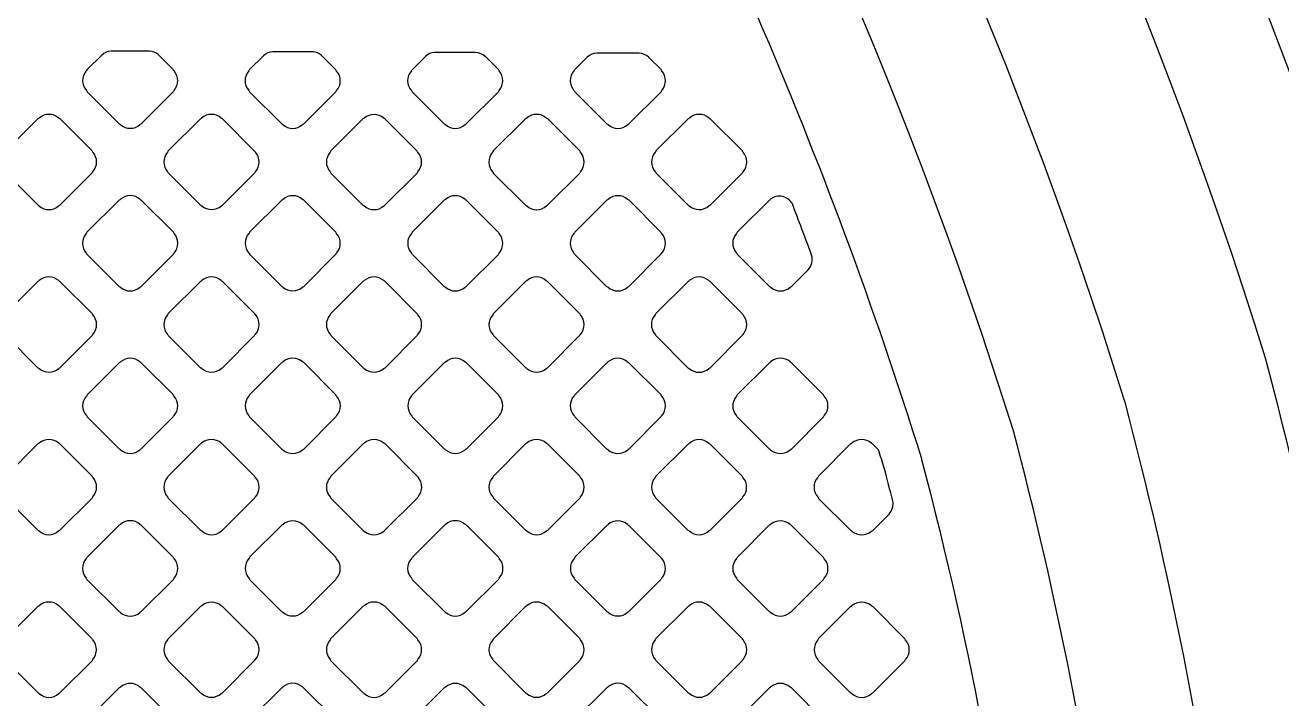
# Model space of a CAD drawing. Extents: x 3811 to 4077, y -444 to -307.
# Drawn here: x 4000.69 to 4002.356, y -388.161 to -387.267 of the extents above; entities that cross this region are included whole.
import ezdxf

# ---------------------------------------------------------------- set-up
doc = ezdxf.new("R2010")
doc.units = 0
doc.layers.add('gbr-dxf', color=7, linetype='Continuous')

msp = doc.modelspace()

# ---------------------------------------------------------------- linework, layer by layer
at = {"layer": 'gbr-dxf', "linetype": 'Continuous'}
for points in [[(3999.0372, -383.6498), (4000.6132, -385.2259, -0.008796), (4000.6149, -385.2276, -0.121203), (4002.1464, -387.7621, -0.018451), (4002.1479, -387.7673, -0.064075), (4002.3276, -389.1327, -0.053804), (4002.3289, -389.1489), (4002.3289, -394.6872, -0.007914)], [(4002.1765, -394.6853), (4002.1765, -389.1609, -0.053095), (4002.1752, -389.1448, 0.064692), (4002.0002, -387.8052, 0.121202), (4000.5054, -385.3337, -0.008636), (4000.5038, -385.332), (3998.9322, -383.7604, -0.013659)], [(4001.8473, -384.0947, -0.195845), (4004.0322, -389.4549, -0.014149), (4004.0323, -389.4568), (4004.0323, -391.139, -0.025288), (4004.0322, -391.1427, 0.157439), (4004.4405, -392.4026, 0.219385), (4004.626, -392.4882, -0.014355), (4004.628, -392.4882, -0.010806), (4004.6366, -392.488, -0.414223), (4004.8398, -392.6912, -0.414223), (4004.6366, -392.8944, -0.414223), (4004.4334, -392.6912, -0.043561), (4004.4364, -392.6561, -0.012185), (4004.4367, -392.6545, 0.044234), (4004.4407, -392.6116, -0.010298), (4004.4407, -392.6104, 0.140494), (4004.4036, -392.4811, -0.004442), (4004.3804, -392.4497), (4004.3802, -392.4494, -0.158008), (4003.956, -391.1404, -0.014071), (4003.9561, -391.1385), (4003.9561, -389.4588, -0.014135), (4003.956, -389.4568, 0.196009), (4001.7909, -384.146, -0.019381)], [(4001.604, -384.2353, -0.122231), (4003.4928, -387.3711, -0.016533), (4003.4942, -387.3757, -0.065936), (4003.7292, -389.1449, -0.007748), (4003.7293, -389.1469), (4003.7293, -394.0994, -0.009724), (4003.7292, -394.1021, 0.160485), (4003.948, -394.7611, 0.174527), (4004.1507, -394.8516, -0.014827), (4004.1551, -394.852, -0.386382), (4004.3388, -395.0543, -0.414223), (4004.1356, -395.2575, -0.395614), (4003.9328, -395.0673, 0.115459), (4003.8849, -394.9258, -0.01735), (4003.83, -394.8578), (4003.8299, -394.8576, -0.1621), (4003.5768, -394.1015, -0.007849), (4003.5768, -394.0995, -0.011836), (4003.5769, -394.0961), (4003.5769, -389.1489, -0.007677), (4003.5768, -389.1469, 0.065927), (4003.3476, -387.4176, 0.12221), (4001.4979, -384.3448, -0.008815)], [(4001.3441, -384.4987, -0.121858), (4003.1364, -387.4723, -0.022069), (4003.1384, -387.4786, -0.065749), (4003.3594, -389.1469, -0.007767), (4003.3594, -389.1489), (4003.3594, -394.2102, -0.007602)], [(4003.207, -394.2082), (4003.207, -389.1469, -0.007567), (4003.207, -389.145, 0.065523), (4002.9922, -387.5219), (4002.9919, -387.521, 0.122078), (4001.2346, -384.6047, -0.008495)], [(4001.1066, -384.7361, -0.121762), (4002.815, -387.5692, -0.017203), (4002.8163, -387.5741, -0.065092), (4003.0236, -389.1395, -0.030142), (4003.0239, -389.1486), (4003.0239, -394.7964, -0.009892)], [(4002.8715, -394.7937), (4002.8715, -389.1535, -0.02253), (4002.8712, -389.1468, 0.065449), (4002.6687, -387.6121, 0.121763), (4000.9971, -384.8422, -0.008691)], [(3999.9338, -384.9419), (4000.4034, -385.4115), (4000.4037, -385.4118), (4000.4155, -385.4236, -0.015153), (4000.4164, -385.4246, -0.049411), (4001.1557, -386.3274, -0.015167), (4001.1564, -386.3285, -0.044505), (4001.6589, -387.2521, -0.034066), (4001.6604, -387.2551, -0.026409), (4001.8779, -387.8407, -0.024232), (4001.8785, -387.843, -0.038163), (4002.0195, -388.6098, -0.027081), (4002.0198, -388.6124, -0.011465), (4002.039, -388.846, -0.02516), (4002.0391, -388.8484, -0.014496), (4002.048, -389.1447, -0.020601), (4002.048, -389.1467), (4002.048, -389.1467, -0.012792), (4002.048, -389.1478, 0.025204), (4002.0491, -389.1681, -0.038327), (4002.0493, -389.172), (4002.0493, -389.27)], [(4000.8607, -384.9817, -0.121503), (4002.4807, -387.6656, -0.017805), (4002.4821, -387.6707, -0.064579), (4002.6756, -389.1353, -0.044012), (4002.6764, -389.1486), (4002.6764, -394.8099, -0.007811)], [(4002.524, -394.8079), (4002.524, -389.1578, -0.03661), (4002.5232, -389.1468, 0.065137), (4002.3345, -387.7087, 0.121503), (4000.7513, -385.0878, -0.008636)]]:
    msp.add_lwpolyline(points, format="xyb", dxfattribs=at)
for points in [[(4000.7711, -387.3281, 0.379206), (4000.7712, -387.354, -0.092348), (4000.7721, -387.3556), (4000.8148, -387.3983, -0.088202), (4000.8163, -387.3992, 0.37981), (4000.8423, -387.3992, -0.095956), (4000.8439, -387.3982), (4000.8864, -387.3557, -0.096332), (4000.8874, -387.354, 0.379423), (4000.8874, -387.3281, -0.099643), (4000.8864, -387.3264), (4000.8665, -387.3065, 0.153499), (4000.8554, -387.3019), (4000.804, -387.3017, 0.175054), (4000.7915, -387.3071), (4000.7915, -387.3071), (4000.7721, -387.3264, -0.096195)], [(4000.9865, -387.354, -0.095862), (4000.9875, -387.3556), (4001.0303, -387.3984, -0.091916), (4001.0318, -387.3993, 0.379422), (4001.0578, -387.3993, -0.095956), (4001.0594, -387.3983), (4001.1019, -387.3558, -0.096111), (4001.1029, -387.3542, 0.379679), (4001.1029, -387.3282, -0.096475), (4001.1019, -387.3266), (4001.0826, -387.3072, 0.149482), (4001.0717, -387.3028), (4001.0185, -387.3026, 0.175573), (4001.006, -387.308), (4000.9875, -387.3264, -0.096627), (4000.9866, -387.328, 0.379357)], [(4001.2021, -387.3541, -0.104392), (4001.2031, -387.3559), (4001.2455, -387.3983, -0.10046), (4001.2472, -387.3993, 0.379451), (4001.2732, -387.3993, -0.096117), (4001.2748, -387.3983), (4001.3175, -387.3556, -0.095895), (4001.3185, -387.354, 0.37915), (4001.3185, -387.3281, -0.103999), (4001.3174, -387.3263), (4001.3007, -387.3095, -0.068747), (4001.3001, -387.3091, 0.179645), (4001.2873, -387.3038, -0.036407), (4001.287, -387.3037), (4001.2329, -387.3035, 0.171419), (4001.2207, -387.3089), (4001.2031, -387.3265, -0.096627), (4001.2021, -387.3281, 0.379731)], [(4001.4176, -387.328, 0.379206), (4001.4177, -387.354, -0.096625), (4001.4186, -387.3556), (4001.4613, -387.3983, -0.092233), (4001.4629, -387.3993, 0.37981), (4001.4889, -387.3993, -0.095956), (4001.4905, -387.3983), (4001.5332, -387.3556, -0.096332), (4001.5341, -387.354, 0.379631), (4001.5341, -387.328, -0.096117), (4001.5332, -387.3264), (4001.517, -387.3102, -0.042219), (4001.5167, -387.31, 0.179205), (4001.5039, -387.3046), (4001.4485, -387.3044, -0.03691), (4001.4482, -387.3044, 0.182027), (4001.4352, -387.3098), (4001.4352, -387.3098), (4001.4186, -387.3264, -0.096405)], [(4000.6633, -387.4618, -0.087784), (4000.6643, -387.4633), (4000.7071, -387.5061, -0.083651), (4000.7085, -387.507, 0.37981), (4000.7344, -387.507, -0.095956), (4000.7361, -387.506), (4000.7788, -387.4633, -0.096332), (4000.7798, -387.4617, 0.37981), (4000.7798, -387.4357, -0.092348), (4000.7788, -387.4341), (4000.7363, -387.3916, -0.096111), (4000.7346, -387.3906, 0.379731), (4000.7086, -387.3906, -0.096458), (4000.707, -387.3916), (4000.6643, -387.4342, -0.096627), (4000.6633, -387.4359, 0.379731)], [(4000.8788, -387.4617, -0.087848), (4000.8798, -387.4632), (4000.9225, -387.5059, -0.10046), (4000.9242, -387.5069, 0.37981), (4000.9502, -387.5069, -0.096625), (4000.9518, -387.5059), (4000.9943, -387.4635, -0.096111), (4000.9953, -387.4618, 0.37981), (4000.9953, -387.4358, -0.09253), (4000.9943, -387.4343), (4000.9516, -387.3916, -0.096423), (4000.95, -387.3906, 0.379731), (4000.924, -387.3906, -0.096458), (4000.9224, -387.3916), (4000.8798, -387.4341, -0.096627), (4000.8788, -387.4358, 0.379731)], [(4001.0944, -387.4618, -0.096475), (4001.0954, -387.4635), (4001.1379, -387.506, -0.092289), (4001.1395, -387.507, 0.37981), (4001.1655, -387.507, -0.096625), (4001.1671, -387.506), (4001.2097, -387.4634, -0.096111), (4001.2107, -387.4618, 0.37981), (4001.2107, -387.4358, -0.083601), (4001.2098, -387.4344), (4001.167, -387.3916, -0.088202), (4001.1655, -387.3907, 0.379731), (4001.1396, -387.3907, -0.096458), (4001.1379, -387.3917), (4001.0954, -387.4342, -0.096627), (4001.0944, -387.4359, 0.379731)], [(4001.3098, -387.4619, -0.096475), (4001.3107, -387.4635), (4001.3532, -387.506, -0.108174), (4001.3551, -387.5071, 0.37981), (4001.3811, -387.5071, -0.096625), (4001.3827, -387.5061), (4001.4253, -387.4635, -0.096332), (4001.4263, -387.4618, 0.37981), (4001.4263, -387.4358, -0.10047), (4001.4253, -387.4341), (4001.3828, -387.3916, -0.10399), (4001.381, -387.3906, 0.379731), (4001.355, -387.3906, -0.096458), (4001.3534, -387.3916), (4001.3107, -387.4342, -0.096627), (4001.3098, -387.4359, 0.379731)], [(4001.5254, -387.4618, -0.083548), (4001.5263, -387.4632), (4001.569, -387.506, -0.096328), (4001.5706, -387.5069, 0.378897), (4001.5966, -387.507, -0.096528), (4001.5982, -387.506), (4001.6409, -387.4633, -0.095987), (4001.6419, -387.4617, 0.378798), (4001.6418, -387.4357, -0.096323), (4001.6409, -387.4341), (4001.5984, -387.3916, -0.100054), (4001.5967, -387.3906, 0.379778), (4001.5707, -387.3906, -0.096458), (4001.569, -387.3916), (4001.5264, -387.4342, -0.096627), (4001.5254, -387.4359, 0.379357)], [(4000.771, -387.5436, 0.379249), (4000.771, -387.5695, -0.087848), (4000.772, -387.571), (4000.8149, -387.6139, -0.083134), (4000.8163, -387.6148, 0.379451), (4000.8422, -387.6148, -0.096117), (4000.8439, -387.6139), (4000.8866, -387.5711, -0.095895), (4000.8876, -387.5695, 0.379201), (4000.8876, -387.5435, -0.092636), (4000.8866, -387.5419), (4000.844, -387.4993, -0.096627), (4000.8423, -387.4983, 0.3795), (4000.8164, -387.4983, -0.096614), (4000.8147, -387.4992), (4000.772, -387.5419, -0.096195)], [(4000.9867, -387.5695, -0.095956), (4000.9877, -387.5711), (4001.0303, -387.6137, -0.092126), (4001.0318, -387.6147, 0.37981), (4001.0578, -387.6147, -0.095956), (4001.0594, -387.6137), (4001.1019, -387.5712, -0.096332), (4001.1029, -387.5696, 0.37981), (4001.1029, -387.5436, -0.100285), (4001.1019, -387.5419), (4001.0593, -387.4993, -0.088207), (4001.0578, -387.4984, 0.379731), (4001.0319, -387.4984, -0.096723), (4001.0302, -387.4994), (4000.9877, -387.5419, -0.096857), (4000.9867, -387.5435, 0.379731)], [(4001.2021, -387.5436, 0.37947), (4001.2021, -387.5695, -0.100399), (4001.2031, -387.5712), (4001.2457, -387.6138, -0.096627), (4001.2473, -387.6148, 0.379451), (4001.2733, -387.6148, -0.096117), (4001.2749, -387.6138), (4001.3175, -387.5713, -0.096206), (4001.3185, -387.5697, 0.379201), (4001.3184, -387.5437, -0.096458), (4001.3175, -387.5421), (4001.2746, -387.4993, -0.083681), (4001.2732, -387.4984, 0.379357), (4001.2473, -387.4984, -0.096507), (4001.2456, -387.4993), (4001.2031, -387.5419, -0.096527)], [(4001.4176, -387.5437, 0.37947), (4001.4177, -387.5696, -0.108153), (4001.4187, -387.5715), (4001.461, -387.6137, -0.10442), (4001.4628, -387.6148, 0.379237), (4001.4887, -387.6148, -0.096031), (4001.4903, -387.6138), (4001.533, -387.5711, -0.096206), (4001.534, -387.5695, 0.378798), (4001.534, -387.5436, -0.104256), (4001.533, -387.5418), (4001.4907, -387.4995, -0.108029), (4001.4888, -387.4984, 0.379313), (4001.4629, -387.4984, -0.096507), (4001.4612, -387.4994), (4001.4186, -387.542, -0.096423)], [(4001.6331, -387.5695, -0.083262), (4001.634, -387.5709), (4001.6768, -387.6138, -0.096328), (4001.6785, -387.6148, 0.379303), (4001.7044, -387.6148, -0.096248), (4001.706, -387.6138), (4001.7282, -387.5916), (4001.7282, -387.5916, 0.265532), (4001.7328, -387.5723, 0.00316), (4001.7069, -387.5036, 0.41934), (4001.6785, -387.4976), (4001.6341, -387.542, -0.096328), (4001.6331, -387.5436, 0.378964)], [(4000.6633, -387.6772, -0.10047), (4000.6644, -387.6789), (4000.7069, -387.7215, -0.096111), (4000.7086, -387.7225, 0.37981), (4000.7346, -387.7225, -0.095956), (4000.7362, -387.7215), (4000.7788, -387.6789, -0.096332), (4000.7798, -387.6773, 0.37981), (4000.7798, -387.6513, -0.096723), (4000.7788, -387.6497), (4000.7362, -387.6071, -0.100824), (4000.7345, -387.6061, 0.379731), (4000.7085, -387.6061, -0.096723), (4000.7069, -387.6071), (4000.6643, -387.6496, -0.096627), (4000.6633, -387.6513, 0.379731)], [(4000.8788, -387.6514, 0.37947), (4000.8788, -387.6774, -0.083226), (4000.8797, -387.6788), (4000.9224, -387.7215, -0.096111), (4000.9241, -387.7224, 0.379308), (4000.95, -387.7225, -0.09601), (4000.9516, -387.7215), (4000.9943, -387.6788, -0.096227), (4000.9953, -387.6772, 0.379422), (4000.9953, -387.6512, -0.096458), (4000.9943, -387.6496), (4000.9518, -387.6071, -0.100519), (4000.9501, -387.6061, 0.379357), (4000.9242, -387.6061, -0.096507), (4000.9225, -387.6071), (4000.8798, -387.6498, -0.096527)], [(4001.0944, -387.6772, -0.092348), (4001.0953, -387.6788), (4001.1381, -387.7216, -0.088202), (4001.1396, -387.7225, 0.37981), (4001.1656, -387.7225, -0.095956), (4001.1672, -387.7215), (4001.2098, -387.6789, -0.096332), (4001.2108, -387.6773, 0.37981), (4001.2108, -387.6513, -0.087784), (4001.2099, -387.6499), (4001.1671, -387.607, -0.092233), (4001.1655, -387.6061, 0.379731), (4001.1396, -387.6061, -0.096458), (4001.1379, -387.6071), (4001.0954, -387.6496, -0.096627), (4001.0944, -387.6513, 0.379731)], [(4001.3099, -387.6774, -0.09253), (4001.3108, -387.6789), (4001.3533, -387.7214, -0.104803), (4001.3551, -387.7224, 0.379237), (4001.381, -387.7225, -0.096031), (4001.3827, -387.7215), (4001.4252, -387.679, -0.095916), (4001.4262, -387.6773, 0.379465), (4001.4262, -387.6514, -0.087784), (4001.4253, -387.6499), (4001.3826, -387.6072, -0.092233), (4001.381, -387.6062, 0.379731), (4001.355, -387.6062, -0.096458), (4001.3534, -387.6072), (4001.3109, -387.6498, -0.096857), (4001.3099, -387.6514, 0.379731)], [(4001.5252, -387.6514, 0.378889), (4001.5253, -387.6774, -0.096259), (4001.5262, -387.679), (4001.5687, -387.7215, -0.108029), (4001.5706, -387.7226, 0.379639), (4001.5966, -387.7226, -0.095956), (4001.5982, -387.7216), (4001.6408, -387.679, -0.096111), (4001.6418, -387.6773, 0.379451), (4001.6418, -387.6514, -0.100588), (4001.6408, -387.6497), (4001.5983, -387.6071, -0.103923), (4001.5965, -387.6061, 0.378645), (4001.5706, -387.6061, -0.096355), (4001.5689, -387.6071), (4001.5262, -387.6498, -0.096206)], [(4000.7712, -387.785, -0.104392), (4000.7722, -387.7868), (4000.8146, -387.8292, -0.10046), (4000.8163, -387.8302, 0.37981), (4000.8423, -387.8302, -0.096625), (4000.8439, -387.8292), (4000.8864, -387.7867, -0.096111), (4000.8874, -387.7851, 0.37981), (4000.8874, -387.7591, -0.108195), (4000.8863, -387.7572), (4000.844, -387.7149, -0.096857), (4000.8423, -387.7139, 0.379731), (4000.8164, -387.7139, -0.096458), (4000.8147, -387.7149), (4000.7722, -387.7574, -0.096627), (4000.7712, -387.7591, 0.379731)], [(4000.9866, -387.7591, 0.379249), (4000.9866, -387.785, -0.092348), (4000.9875, -387.7866), (4001.0303, -387.8294, -0.088202), (4001.0318, -387.8303, 0.379308), (4001.0578, -387.8303, -0.09601), (4001.0594, -387.8294), (4001.1021, -387.7867, -0.096227), (4001.1031, -387.7851, 0.379422), (4001.103, -387.7591, -0.104293), (4001.102, -387.7573), (4001.0594, -387.7147, -0.092289), (4001.0578, -387.7138, 0.3795), (4001.0319, -387.7138, -0.096614), (4001.0302, -387.7147), (4000.9875, -387.7574, -0.096195)], [(4001.2023, -387.785, -0.10047), (4001.2033, -387.7867), (4001.2457, -387.8292, -0.096627), (4001.2474, -387.8302, 0.379237), (4001.2733, -387.8302, -0.095506), (4001.275, -387.8292), (4001.3175, -387.7867, -0.095585), (4001.3185, -387.785, 0.379465), (4001.3185, -387.7591, -0.096625), (4001.3175, -387.7574), (4001.275, -387.715, -0.100151), (4001.2733, -387.714, 0.379731), (4001.2473, -387.714, -0.096458), (4001.2457, -387.7149), (4001.2032, -387.7574, -0.096627), (4001.2023, -387.759, 0.379731)], [(4001.4176, -387.7591, 0.37947), (4001.4177, -387.785, -0.104392), (4001.4187, -387.7868), (4001.4612, -387.8293, -0.100151), (4001.4629, -387.8303, 0.37981), (4001.4889, -387.8303, -0.095956), (4001.4905, -387.8293), (4001.533, -387.7868, -0.096332), (4001.534, -387.7852, 0.379308), (4001.534, -387.7592, -0.092052), (4001.5331, -387.7577), (4001.4903, -387.7149, -0.096328), (4001.4887, -387.714, 0.379), (4001.4627, -387.7139, -0.095968), (4001.4611, -387.7149), (4001.4186, -387.7574, -0.096423)], [(4001.6331, -387.7852, -0.09601), (4001.634, -387.7868), (4001.6765, -387.8292, -0.107982), (4001.6783, -387.8303, 0.378897), (4001.7043, -387.8303, -0.095862), (4001.7059, -387.8293), (4001.7486, -387.7867, -0.095916), (4001.7495, -387.785, 0.379465), (4001.7495, -387.7591, -0.10047), (4001.7485, -387.7573), (4001.7062, -387.715, -0.10399), (4001.7044, -387.7139, 0.3795), (4001.6784, -387.7139, -0.096259), (4001.6768, -387.7149), (4001.634, -387.7576, -0.096227), (4001.6331, -387.7593, 0.378699)], [(4000.6633, -387.8929, -0.095956), (4000.6643, -387.8945), (4000.7069, -387.9371, -0.092126), (4000.7085, -387.938, 0.37981), (4000.7344, -387.938, -0.095956), (4000.7361, -387.9371), (4000.7788, -387.8943, -0.096332), (4000.7798, -387.8927, 0.37981), (4000.7798, -387.8667, -0.084073), (4000.7789, -387.8653), (4000.7361, -387.8225, -0.088105), (4000.7346, -387.8216, 0.379731), (4000.7086, -387.8216, -0.096723), (4000.707, -387.8226), (4000.6643, -387.8653, -0.096857), (4000.6633, -387.8669, 0.379731)], [(4000.8788, -387.8928, -0.095956), (4000.8798, -387.8944), (4000.9223, -387.9369, -0.108029), (4000.9242, -387.938, 0.37981), (4000.9502, -387.938, -0.096458), (4000.9518, -387.937), (4000.9943, -387.8945, -0.096423), (4000.9953, -387.8928, 0.37981), (4000.9953, -387.8669, -0.100399), (4000.9943, -387.8652), (4000.9518, -387.8227, -0.104691), (4000.95, -387.8216, 0.379731), (4000.924, -387.8216, -0.096723), (4000.9224, -387.8226), (4000.8798, -387.8652, -0.096857), (4000.8788, -387.8668, 0.379731)], [(4001.0944, -387.8669, 0.379249), (4001.0944, -387.8929, -0.087748), (4001.0953, -387.8944), (4001.1381, -387.9372, -0.083134), (4001.1395, -387.9381, 0.379092), (4001.1655, -387.9381, -0.095527), (4001.1671, -387.9371), (4001.2099, -387.8943, -0.096206), (4001.2109, -387.8927, 0.37829), (4001.2109, -387.8668, -0.092023), (4001.2099, -387.8652), (4001.1673, -387.8226, -0.095895), (4001.1656, -387.8216, 0.379116), (4001.1397, -387.8216, -0.096614), (4001.138, -387.8226), (4001.0953, -387.8653, -0.096539)], [(4001.3099, -387.8668, 0.379605), (4001.3099, -387.8928, -0.087748), (4001.3108, -387.8943), (4001.3535, -387.937, -0.10046), (4001.3552, -387.938, 0.37981), (4001.3812, -387.938, -0.096625), (4001.3828, -387.937), (4001.4253, -387.8945, -0.096111), (4001.4263, -387.8928, 0.37981), (4001.4263, -387.8669, -0.09253), (4001.4254, -387.8653), (4001.3827, -387.8226, -0.096423), (4001.381, -387.8216, 0.379297), (4001.3551, -387.8216, -0.096367), (4001.3534, -387.8226), (4001.3109, -387.8652, -0.096423)], [(4001.5254, -387.8929, -0.092052), (4001.5263, -387.8944), (4001.5688, -387.937, -0.103973), (4001.5706, -387.938, 0.378952), (4001.5966, -387.938, -0.095866), (4001.5982, -387.937), (4001.6407, -387.8945, -0.095916), (4001.6417, -387.8928, 0.379422), (4001.6417, -387.8669, -0.087784), (4001.6408, -387.8654), (4001.5981, -387.8227, -0.092233), (4001.5965, -387.8218, 0.379731), (4001.5706, -387.8218, -0.096458), (4001.5689, -387.8227), (4001.5264, -387.8653, -0.096627), (4001.5254, -387.8669, 0.379357)], [(4001.7409, -387.8669, 0.379605), (4001.7409, -387.8928, -0.108153), (4001.7419, -387.8947), (4001.7843, -387.9371, -0.10399), (4001.7861, -387.9381, 0.379423), (4001.8121, -387.9381, -0.095506), (4001.8137, -387.9372), (4001.8354, -387.9155, 0.237243), (4001.8404, -387.8982, 0.002272), (4001.8291, -387.8548), (4001.8291, -387.8546, 0.00119), (4001.8213, -387.8302), (4001.8139, -387.8227, -0.107982), (4001.812, -387.8217, 0.379421), (4001.7861, -387.8217, -0.096614), (4001.7844, -387.8226), (4001.7418, -387.8652, -0.096328)], [(4000.771, -388.0006, -0.096625), (4000.772, -388.0022), (4000.8147, -388.0449, -0.092233), (4000.8163, -388.0459, 0.37981), (4000.8423, -388.0459, -0.095956), (4000.8439, -388.0449), (4000.8866, -388.0022, -0.096111), (4000.8876, -388.0005, 0.37981), (4000.8876, -387.9746, -0.083792), (4000.8867, -387.9731), (4000.8438, -387.9302, -0.088334), (4000.8423, -387.9293, 0.379731), (4000.8163, -387.9293, -0.096458), (4000.8147, -387.9303), (4000.772, -387.973, -0.096627), (4000.771, -387.9746, 0.379731)], [(4000.9867, -388.0005, -0.104392), (4000.9877, -388.0023), (4001.0301, -388.0447, -0.100151), (4001.0318, -388.0457, 0.379308), (4001.0578, -388.0457, -0.09601), (4001.0594, -388.0448), (4001.102, -388.0022, -0.096227), (4001.1029, -388.0006, 0.378952), (4001.103, -387.9747, -0.107677), (4001.1019, -387.9728), (4001.0595, -387.9304, -0.096527), (4001.0578, -387.9294, 0.37947), (4001.0319, -387.9294, -0.096458), (4001.0302, -387.9304), (4000.9877, -387.9729, -0.096627), (4000.9867, -387.9746, 0.379731)], [(4001.2021, -387.9746, 0.37947), (4001.2021, -388.0006, -0.091954), (4001.2031, -388.0021), (4001.2459, -388.0449, -0.087638), (4001.2473, -388.0458, 0.379451), (4001.2733, -388.0458, -0.096117), (4001.2749, -388.0449), (4001.3176, -388.0022, -0.095895), (4001.3186, -388.0006, 0.379201), (4001.3186, -387.9746, -0.104765), (4001.3175, -387.9728), (4001.275, -387.9302, -0.092898), (4001.2734, -387.9293, 0.379357), (4001.2474, -387.9293, -0.096507), (4001.2458, -387.9302), (4001.2031, -387.973, -0.096527)], [(4001.4178, -388.0005, -0.099964), (4001.4188, -388.0022), (4001.4613, -388.0447, -0.096627), (4001.4629, -388.0457, 0.379237), (4001.4888, -388.0457, -0.09601), (4001.4905, -388.0447), (4001.533, -388.0022, -0.096227), (4001.534, -388.0006, 0.379465), (4001.534, -387.9746, -0.096458), (4001.533, -387.973), (4001.4905, -387.9305, -0.100824), (4001.4888, -387.9295, 0.379731), (4001.4628, -387.9295, -0.096723), (4001.4612, -387.9305), (4001.4188, -387.9729, -0.096857), (4001.4178, -387.9746, 0.379731)], [(4001.6331, -387.9746, 0.379605), (4001.6331, -388.0006, -0.092348), (4001.6341, -388.0022), (4001.6766, -388.0448, -0.10399), (4001.6784, -388.0458, 0.37981), (4001.7044, -388.0458, -0.095956), (4001.706, -388.0448), (4001.7485, -388.0023, -0.096332), (4001.7495, -388.0007, 0.37981), (4001.7495, -387.9747, -0.087784), (4001.7486, -387.9732), (4001.7058, -387.9304, -0.092233), (4001.7042, -387.9295, 0.379297), (4001.6783, -387.9294, -0.096367), (4001.6766, -387.9304), (4001.6341, -387.973, -0.096328)], [(4000.6633, -388.1083, -0.092348), (4000.6643, -388.1098), (4000.7071, -388.1526, -0.088202), (4000.7086, -388.1536, 0.37981), (4000.7346, -388.1536, -0.095956), (4000.7362, -388.1526), (4000.7788, -388.11, -0.096111), (4000.7798, -388.1083, 0.37981), (4000.7798, -388.0824, -0.088014), (4000.7789, -388.0809), (4000.736, -388.0381, -0.092233), (4000.7345, -388.0371, 0.379731), (4000.7085, -388.0371, -0.096458), (4000.7069, -388.0381), (4000.6643, -388.0806, -0.096627), (4000.6633, -388.0823, 0.379731)], [(4000.8788, -388.1084, -0.092348), (4000.8798, -388.11), (4000.9223, -388.1525, -0.10442), (4000.9241, -388.1535, 0.379237), (4000.95, -388.1535, -0.096031), (4000.9517, -388.1526), (4000.9943, -388.1099, -0.096227), (4000.9953, -388.1082, 0.379465), (4000.9953, -388.0823, -0.088014), (4000.9944, -388.0808), (4000.9517, -388.0381, -0.092289), (4000.9501, -388.0372, 0.379731), (4000.9241, -388.0372, -0.096475), (4000.9225, -388.0381), (4000.8798, -388.0808, -0.096627), (4000.8788, -388.0824, 0.379731)], [(4001.0944, -388.0823, 0.379605), (4001.0944, -388.1083, -0.10047), (4001.0954, -388.11), (4001.138, -388.1526, -0.096111), (4001.1396, -388.1536, 0.37981), (4001.1656, -388.1536, -0.095956), (4001.1672, -388.1526), (4001.2098, -388.11, -0.096332), (4001.2108, -388.1083, 0.37981), (4001.2108, -388.0824, -0.096723), (4001.2098, -388.0807), (4001.1673, -388.0382, -0.100519), (4001.1655, -388.0371, 0.379297), (4001.1396, -388.0371, -0.096217), (4001.1379, -388.0381), (4001.0954, -388.0807, -0.096527)], [(4001.3099, -388.0825, 0.37947), (4001.3099, -388.1084, -0.083235), (4001.3108, -388.1098), (4001.3535, -388.1525, -0.096332), (4001.3551, -388.1535, 0.379308), (4001.381, -388.1535, -0.095862), (4001.3827, -388.1525), (4001.4254, -388.1099, -0.095916), (4001.4263, -388.1082, 0.379422), (4001.4263, -388.0823, -0.096723), (4001.4253, -388.0806), (4001.3829, -388.0382, -0.100519), (4001.3811, -388.0372, 0.379357), (4001.3552, -388.0371, -0.096507), (4001.3535, -388.0381), (4001.3108, -388.0808, -0.096527)], [(4001.5254, -388.1083, -0.087248), (4001.5263, -388.1097), (4001.569, -388.1525, -0.099727), (4001.5708, -388.1535, 0.379422), (4001.5967, -388.1535, -0.096625), (4001.5984, -388.1525), (4001.6408, -388.11, -0.096111), (4001.6418, -388.1084, 0.37981), (4001.6418, -388.0824, -0.09253), (4001.6409, -388.0808), (4001.5982, -388.0381, -0.096627), (4001.5965, -388.0372, 0.379357), (4001.5706, -388.0371, -0.096355), (4001.5689, -388.0381), (4001.5264, -388.0807, -0.096423), (4001.5254, -388.0823, 0.379)], [(4001.741, -388.1083, -0.104392), (4001.742, -388.1101), (4001.7845, -388.1526, -0.100476), (4001.7862, -388.1536, 0.37981), (4001.8122, -388.1536, -0.095973), (4001.8138, -388.1527), (4001.8563, -388.1102, -0.096332), (4001.8573, -388.1085, 0.37981), (4001.8573, -388.0826, -0.092348), (4001.8564, -388.081), (4001.8137, -388.0383, -0.096111), (4001.812, -388.0373, 0.379731), (4001.7861, -388.0373, -0.096458), (4001.7844, -388.0383), (4001.742, -388.0807, -0.096627), (4001.741, -388.0824, 0.379731)], [(4000.7712, -388.2161, -0.092348), (4000.7721, -388.2177), (4000.8148, -388.2604, -0.088334), (4000.8163, -388.2613, 0.379237), (4000.8422, -388.2613, -0.096031), (4000.8439, -388.2603), (4000.8865, -388.2177, -0.096227), (4000.8875, -388.216, 0.379465), (4000.8875, -388.1901, -0.088014), (4000.8866, -388.1886), (4000.8439, -388.1459, -0.092289), (4000.8423, -388.145, 0.379731), (4000.8163, -388.145, -0.096475), (4000.8147, -388.1459), (4000.7722, -388.1885, -0.096627), (4000.7712, -388.1901, 0.379731)], [(4000.9866, -388.2161, -0.099643), (4000.9876, -388.2178), (4001.0302, -388.2604, -0.096227), (4001.0318, -388.2614, 0.378952), (4001.0578, -388.2614, -0.095866), (4001.0594, -388.2604), (4001.1021, -388.2177, -0.096227), (4001.1031, -388.2161, 0.379191), (4001.1031, -388.1902, -0.096259), (4001.1021, -388.1885), (4001.0592, -388.1457, -0.083081), (4001.0578, -388.1448, 0.378699), (4001.0319, -388.1448, -0.095968), (4001.0303, -388.1458), (4000.9876, -388.1885, -0.096527), (4000.9866, -388.1901, 0.379)], [(4001.2023, -388.216, -0.108153), (4001.2033, -388.2179), (4001.2456, -388.2602, -0.10442), (4001.2474, -388.2612, 0.379237), (4001.2733, -388.2612, -0.096031), (4001.275, -388.2603), (4001.3175, -388.2177, -0.095916), (4001.3185, -388.2161, 0.379465), (4001.3185, -388.1901, -0.104765), (4001.3174, -388.1883), (4001.2752, -388.1461, -0.108515), (4001.2733, -388.145, 0.379731), (4001.2473, -388.145, -0.096458), (4001.2457, -388.146), (4001.2032, -388.1884, -0.096627), (4001.2023, -388.1901, 0.379731)], [(4001.4176, -388.2161, -0.082704), (4001.4184, -388.2175), (4001.4613, -388.2603, -0.095585), (4001.4629, -388.2613, 0.379191), (4001.4889, -388.2613, -0.096117), (4001.4905, -388.2603), (4001.5332, -388.2177, -0.095895), (4001.5342, -388.216, 0.379201), (4001.5341, -388.1901, -0.096723), (4001.5331, -388.1884), (4001.4906, -388.1459, -0.100519), (4001.4888, -388.1449, 0.379297), (4001.4629, -388.1448, -0.096367), (4001.4613, -388.1458), (4001.4185, -388.1885, -0.096328), (4001.4176, -388.1902, 0.378964)], [(4001.6333, -388.216, -0.099964), (4001.6343, -388.2178), (4001.6769, -388.2604, -0.096332), (4001.6785, -388.2613, 0.379451), (4001.7045, -388.2613, -0.096117), (4001.7061, -388.2604), (4001.7487, -388.2178, -0.095796), (4001.7496, -388.2162, 0.378779), (4001.7496, -388.1903, -0.09601), (4001.7487, -388.1886), (4001.706, -388.146, -0.100093), (4001.7043, -388.145, 0.37947), (4001.6784, -388.145, -0.096723), (4001.6767, -388.146), (4001.6343, -388.1884, -0.096857), (4001.6333, -388.1901, 0.379731)]]:
    msp.add_lwpolyline(points, format="xyb", close=True, dxfattribs=at)

doc.saveas('drawing.dxf')
